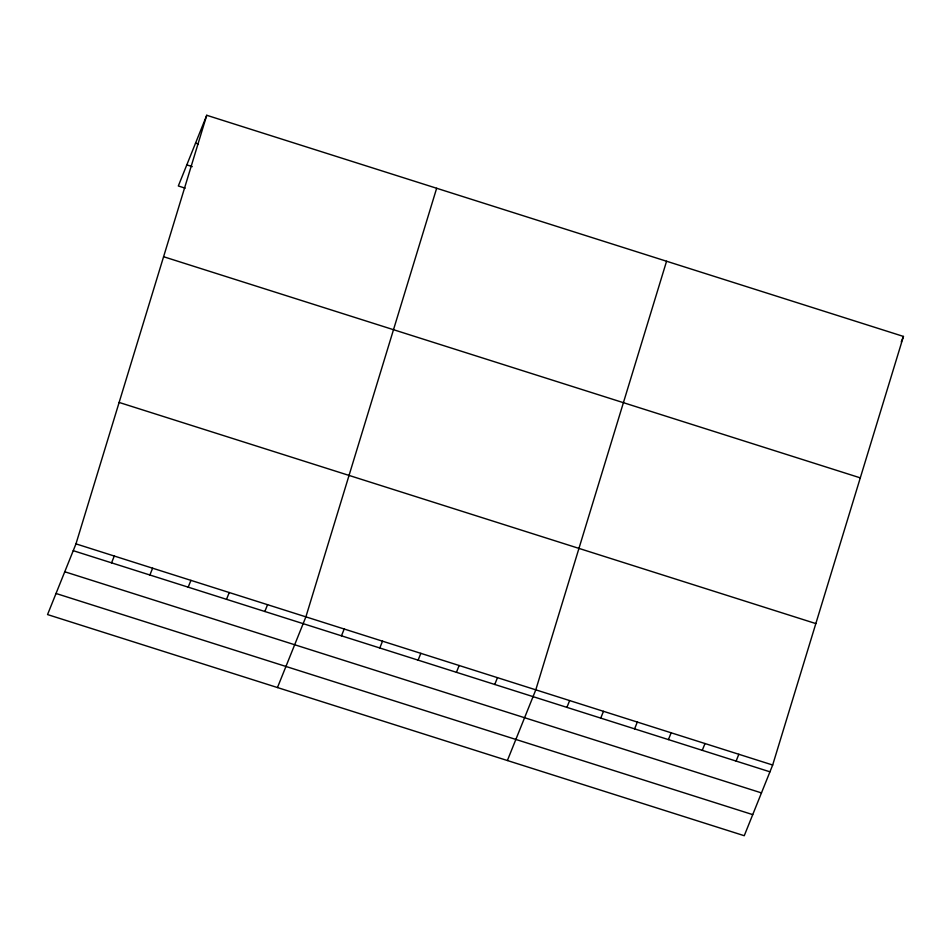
<?xml version="1.0" encoding="UTF-8"?>
<svg xmlns="http://www.w3.org/2000/svg" width="951" height="951" viewBox="0 0 951 951"><rect width="100%" height="100%" fill="white"/><g stroke="black" fill="none" stroke-linecap="round" stroke-linejoin="round"><path stroke-width="1.43" d="M75.973 543.877L206.747 115.285L903.45 336.428L772.676 765.02L744.253 835.715L47.55 614.572L75.973 543.877L772.676 765.02M436.652 188.262L305.889 616.854L277.466 687.549M666.568 261.24L535.793 689.832L507.382 760.527M206.747 115.285L178.324 185.98L185.16 188.155M111.552 562.837L114.286 556.038M149.878 574.998L152.612 568.199M188.191 587.159L190.925 580.36M226.516 599.32L229.25 592.532M264.83 611.481L267.564 604.693M341.468 635.815L344.203 629.015M379.794 647.976L382.528 641.176M418.107 660.137L420.841 653.337M456.432 672.298L459.155 665.51M494.746 684.47L497.48 677.671M566.903 707.366L569.637 700.578M600.747 718.112L603.481 711.312M634.59 728.846L637.325 722.059M668.422 739.593L671.156 732.793M702.266 750.339L705 743.539M901.263 341.861L903.45 336.428M736.11 761.073L738.844 754.274M195.537 143.161L198.272 144.029M186.8 164.892L192.268 166.627M163.584 256.722L860.298 477.866M119.125 402.439L815.839 623.583M73.239 550.677L769.941 771.82M64.763 571.765L761.466 792.908M56.026 593.483L752.74 814.627"/></g></svg>
